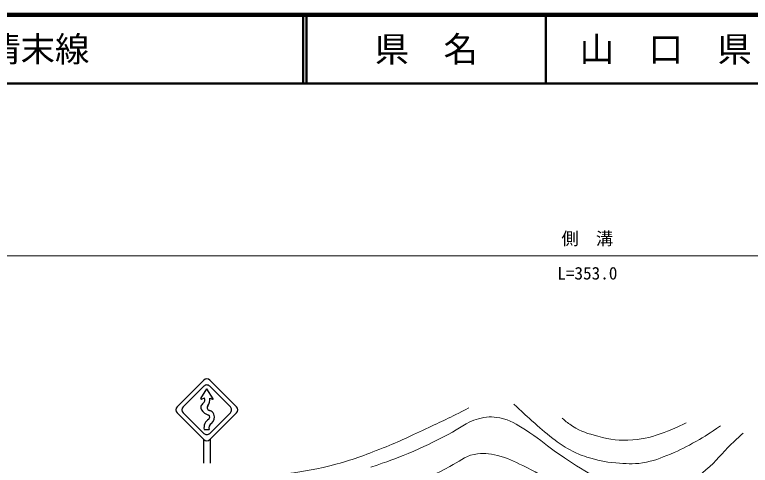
# Model space of a CAD drawing. Units: millimetres, scale not verified. Extents: x 40000 to 680000, y 20000 to 380000.
# Drawn here: x 255892 to 362653, y 314578 to 380000 of the extents above; entities that cross this region are included whole.
import ezdxf
from ezdxf.enums import TextEntityAlignment as Align

# ---------------------------------------------------------------- set-up
doc = ezdxf.new("R2010")
doc.units = ezdxf.units.MM
doc.header["$LTSCALE"] = 1000
for name, color, linetype, lineweight in [('M-STR-HTXT', 7, 'Continuous', 13), ('M-STR-STRC', 7, 'Continuous', 25), ('M-TTL', 2, 'Continuous', 140), ('M-TTL-LINE', 7, 'Continuous', 50), ('M-WORK', 1, 'Continuous', 13)]:
    doc.layers.add(name, color=color, linetype=linetype, lineweight=lineweight)
doc.layers.add('M-TTL-TXT', color=7, linetype='Continuous')
doc.styles.add('ＭＳ ゴシック', font='')
doc.styles.get('ＭＳ ゴシック').set_extended_font_data('MS Gothic')

msp = doc.modelspace()

# ---------------------------------------------------------------- linework, layer by layer
at = {"layer": 'M-STR-HTXT'}
msp.add_line((152829, 345000), (525188, 345000), dxfattribs=at)
at = {"layer": 'M-STR-STRC'}
for p, q in [((283327, 326946), (279462, 323081)), ((284218, 326946), (288082, 323081)), ((283327, 326055), (280353, 323081)), ((282919, 324280), (283765, 325670)), ((284693, 324248), (283765, 325670)), ((287191, 323081), (284218, 326055)), ((282993, 324192), (283458, 324375)), ((284222, 324340), (284617, 324160)), ((279462, 322190), (283327, 318325)), ((283327, 319216), (280353, 322190)), ((288082, 322190), (284218, 318325)), ((287191, 322190), (284218, 319216)), ((283367, 319765), (284105, 319765)), ((283272, 318371), (283272, 314871)), ((284272, 318371), (284272, 314871))]:
    msp.add_line(p, q, dxfattribs=at)
for centre, radius, start, end in [((283772, 326500), 630, 45, 135), ((283772, 325609), 630, 45, 135.00015), ((282971, 324248), 60.4, 148.6713, 291.44939), ((283919, 322776), 1056, 129.6442, 161.91193), ((282796, 324132), 705, 309.6442, 20.13773), ((282796, 324132), 1441, 320.48022, 8.29105), ((284642, 324215), 60.4, 245.55605, 33.11134), ((279907, 322635), 630, 135, 225), ((280798, 322635), 630, 135.00016, 224.99989), ((283394, 322948), 503, 161.91193, 220.56779), ((284521, 323590), 1793, 212.70621, 253.97952), ((284218, 322959), 403, 140.48022, 249.5806), ((284598, 323978), 1491, 249.5806, 254.84784), ((283973, 321671), 899, 21.6294, 74.84784), ((286746, 322635), 630, 314.99995, 45), ((287637, 322635), 630, 315, 45), ((283973, 321671), 201, 21.6294, 74.84784), ((283959, 321453), 201, 302.04964, 330.80549), ((283736, 321577), 456, 330.80549, 21.6294), ((283736, 321577), 1154, 308.15279, 21.6294), ((284874, 319990), 1524, 122.04962, 188.49384), ((284874, 319990), 802, 122.04962, 196.31331), ((283772, 319662), 630, 224.99989, 314.99995), ((283772, 318771), 630, 225, 315)]:
    msp.add_arc(centre, radius, start, end, dxfattribs=at)
at = {"layer": 'M-TTL'}
msp.add_line((680000, 380000), (40000, 380000), dxfattribs=at)
at = {"layer": 'M-TTL-LINE'}
for p, q in [((297750, 380000), (297750, 370000)), ((298250, 380000), (298250, 370000)), ((333000, 380000), (333000, 370000)), ((40000, 370000), (680000, 370000))]:
    msp.add_line(p, q, dxfattribs=at)
at = {"layer": 'M-WORK'}
for points, knots in [([(288856, 312549), (291560, 312825), (292296, 312912), (294490, 313228), (297300, 313632), (298889, 313821), (301643, 314507), (304532, 315226), (306100, 315832), (308876, 316904), (311536, 317932), (312964, 318661), (315550, 319862), (318019, 321008), (318814, 321401), (321824, 322899)], [0, 0, 0, 0, 1, 1, 1, 2, 2, 2, 3, 3, 3, 4, 4, 4, 5, 5, 5, 5]), ([(328349, 323446), (329580, 322276), (329913, 321964), (330946, 321048), (332107, 320020), (332743, 319422), (333983, 318491), (334928, 317781), (335458, 317369), (336501, 316812), (337414, 316324), (337947, 316072), (338938, 315773), (340539, 315292), (341469, 315072), (343134, 314934), (344643, 314810), (345516, 314694), (347010, 314934), (348658, 315198), (349541, 315583), (351086, 316213), (352573, 316819), (353363, 317265), (354763, 318051), (356194, 318855), (356672, 319178), (358319, 320289)], [0, 0, 0, 0, 1, 1, 1, 2, 2, 2, 3, 3, 3, 4, 4, 4, 5, 5, 5, 6, 6, 6, 7, 7, 7, 8, 8, 8, 9, 9, 9, 9]), ([(307599, 314320), (310182, 315182), (310921, 315439), (312994, 316298), (315316, 317260), (316556, 317941), (318808, 319056), (320535, 319911), (321322, 320839), (323184, 321333), (324362, 321646), (325104, 321682), (326301, 321453), (327875, 321152), (328646, 320544), (330018, 319715), (331825, 318623), (332648, 317728), (334393, 316538), (336298, 315239), (337347, 314470), (339368, 313361), (340949, 312495), (341844, 311980), (343564, 311443), (344928, 311018), (345733, 310798), (347161, 310784), (349144, 310763), (350345, 310729), (352196, 311443), (353912, 312105), (354804, 312718), (356212, 313901), (357797, 315232), (358427, 316252), (359928, 317677), (360577, 318293), (360789, 318498), (361607, 319236)], [0, 0, 0, 0, 1, 1, 1, 2, 2, 2, 3, 3, 3, 4, 4, 4, 5, 5, 5, 6, 6, 6, 7, 7, 7, 8, 8, 8, 9, 9, 9, 10, 10, 10, 11, 11, 11, 12, 12, 12, 13, 13, 13, 13]), ([(335347, 321401), (335992, 320836), (336247, 320670), (336870, 320269), (338160, 319440), (339027, 319194), (340507, 318790), (342429, 318266), (343593, 318147), (345582, 318271), (347422, 318385), (348443, 318724), (350177, 319350), (351446, 319808), (351921, 320019), (353334, 320749)], [0, 0, 0, 0, 1, 1, 1, 2, 2, 2, 3, 3, 3, 4, 4, 4, 5, 5, 5, 5]), ([(265753, 289387), (267111, 289514), (267640, 289523), (268752, 289952), (269573, 290267), (270010, 290515), (270750, 290990), (271922, 291743), (272512, 292264), (273587, 293148), (274739, 294095), (275284, 294740), (276385, 295746), (277935, 297162), (278723, 298054), (280381, 299342), (282155, 300721), (283212, 301419), (285136, 302579), (286883, 303632), (287852, 304267), (289732, 305057), (291112, 305636), (291954, 305784), (293408, 306136), (295494, 306640), (296696, 306768), (298803, 307175), (301784, 307751), (303494, 307897), (306435, 308653), (307698, 308978), (308425, 309121), (309632, 309612), (311326, 310302), (312197, 310863), (313828, 311690), (315883, 312733), (317011, 313361), (319063, 314408), (320431, 315105), (321072, 315874), (322580, 316166), (323884, 316418), (324680, 316296), (325976, 316006), (327487, 315668), (328246, 315173), (329653, 314528), (331468, 313696), (332383, 313018), (334208, 312210), (336173, 311340), (337289, 310852), (339363, 310292), (341343, 309756), (342486, 309566), (344518, 309293), (347298, 308919), (348867, 308599), (351671, 308653), (353572, 308690), (354647, 308819), (356507, 309213), (358187, 309568), (359096, 309947), (360663, 310651), (362091, 311293), (362680, 312081), (364139, 312649), (365509, 313183), (366349, 313542), (367816, 313449), (369557, 313338), (370402, 312573), (371972, 311810), (373374, 311129), (374024, 310505), (375328, 309652), (377713, 308094), (378965, 307091), (381403, 305616), (383972, 304062), (385366, 303051), (388156, 301940), (389964, 301219), (391052, 301007), (392951, 300581), (395210, 300074), (396486, 299808), (398786, 299542), (401190, 299265), (402561, 299456), (404980, 299382), (408820, 299265), (410969, 299130), (414810, 299023), (417135, 298958), (418447, 299103), (420764, 298903), (422544, 298749), (423513, 298445), (425280, 298183), (428959, 297639), (431006, 297200), (434711, 296865), (437667, 296598), (439351, 296241), (442303, 296545), (443782, 296698), (444637, 296948), (445940, 297664), (446949, 298219), (447349, 298869), (447858, 299902), (448220, 300637), (448330, 301004), (448497, 301900)], [0, 0, 0, 0, 1, 1, 1, 2, 2, 2, 3, 3, 3, 4, 4, 4, 5, 5, 5, 6, 6, 6, 7, 7, 7, 8, 8, 8, 9, 9, 9, 10, 10, 10, 11, 11, 11, 12, 12, 12, 13, 13, 13, 14, 14, 14, 15, 15, 15, 16, 16, 16, 17, 17, 17, 18, 18, 18, 19, 19, 19, 20, 20, 20, 21, 21, 21, 22, 22, 22, 23, 23, 23, 24, 24, 24, 25, 25, 25, 26, 26, 26, 27, 27, 27, 28, 28, 28, 29, 29, 29, 30, 30, 30, 31, 31, 31, 32, 32, 32, 33, 33, 33, 34, 34, 34, 35, 35, 35, 36, 36, 36, 37, 37, 37, 38, 38, 38, 39, 39, 39, 39])]:
    msp.add_open_spline(points, degree=3, knots=knots, dxfattribs=at)

# ---------------------------------------------------------------- texts
at = {"layer": 'M-STR-HTXT', "style": 'ＭＳ ゴシック'}
msp.add_text('側\u3000溝', height=1833, dxfattribs=at).set_placement((339000, 347500), align=Align.MIDDLE_CENTER)
msp.add_text('L=353.0', height=1833, dxfattribs=at).set_placement((339000, 341000), align=Align.BOTTOM_CENTER)
at = {"layer": 'M-TTL-TXT', "style": 'ＭＳ ゴシック'}
msp.add_text('主要地方道豊浦清末線', height=3666, dxfattribs=at).set_placement((216734, 375000), align=Align.MIDDLE_LEFT)
for s, p in [('県\u3000名', (315625, 375000)), ('山\u3000口\u3000県', (350375, 375000))]:
    msp.add_text(s, height=3666, dxfattribs=at).set_placement(p, align=Align.MIDDLE_CENTER)

doc.saveas('drawing.dxf')
